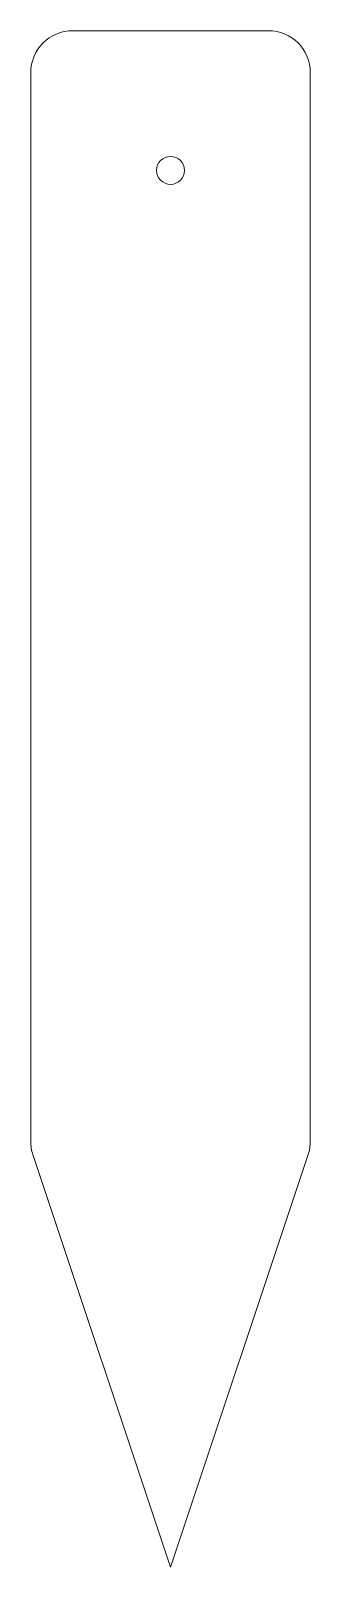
# Model space of a CAD drawing. Header units: millimetres. Extents: x 14 to 34, y 96 to 206.
import ezdxf

# ---------------------------------------------------------------- set-up
doc = ezdxf.new("R2010")
doc.units = ezdxf.units.MM

msp = doc.modelspace()

# ---------------------------------------------------------------- linework, layer by layer
at = {"color": 7, "linetype": 'Continuous', "lineweight": 15}
for p, q in [((30.86, 205.66), (16.86, 205.66)), ((13.86, 202.66), (13.86, 126.15)), ((33.86, 126.15), (33.86, 202.66)), ((14.01, 125.2), (23.86, 95.66)), ((23.86, 95.66), (33.7, 125.2))]:
    msp.add_line(p, q, dxfattribs=at)
msp.add_circle((23.86, 195.66), 1, dxfattribs=at)
for centre, start, end in [((16.86, 202.66), 90, 180), ((30.86, 202.66), 0, 90), ((16.86, 126.15), 180, 198.4349), ((30.86, 126.15), 341.5651, 0)]:
    msp.add_arc(centre, 3, start, end, dxfattribs=at)

doc.saveas('drawing.dxf')
